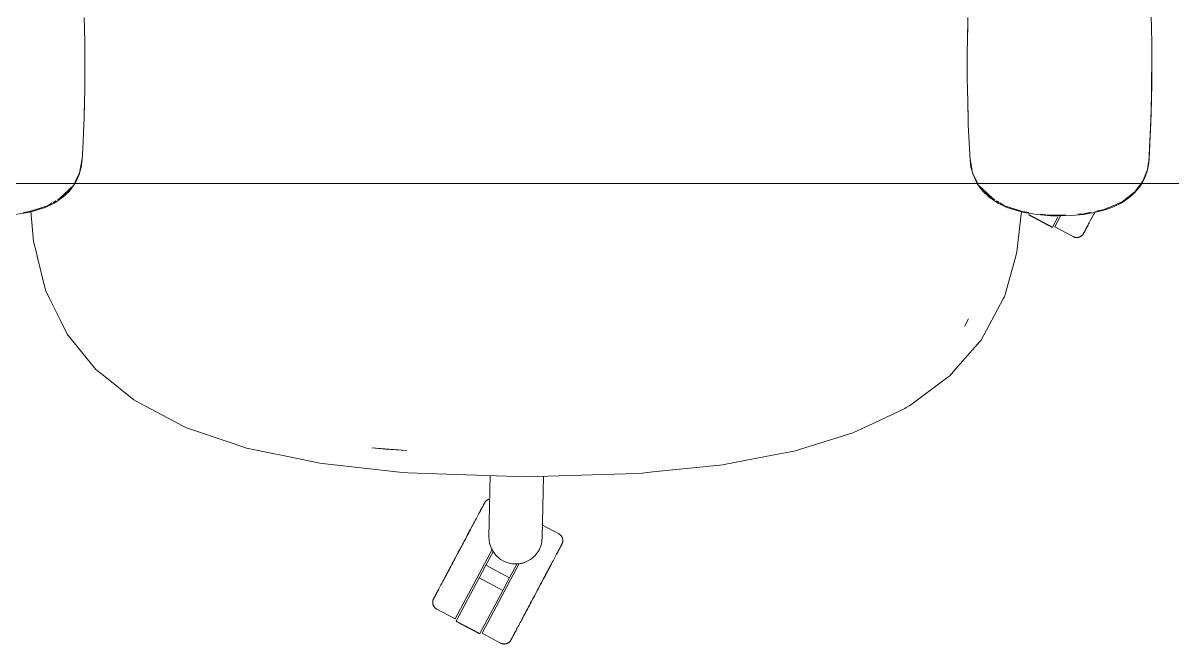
# Model space of a CAD drawing. Header units: millimetres. Extents: x 155927 to 317870, y -36033 to 97293.
# Drawn here: x 220733 to 221336, y 18836 to 19162 of the extents above; entities that cross this region are included whole.
import ezdxf

# ---------------------------------------------------------------- set-up
doc = ezdxf.new("R2010")
doc.units = ezdxf.units.MM
doc.header["$MEASUREMENT"] = 0
doc.layers.add('G-IMPT', color=8, linetype='CONTINUOUS', lineweight=9)
doc.layers.add('I-FURN', color=8, linetype='CONTINUOUS', lineweight=9)

msp = doc.modelspace()

# ---------------------------------------------------------------- linework, layer by layer
at = {"layer": 'G-IMPT'}
for p, q in [((221324.67, 19171.21), (221325.06, 19159.45)), ((220765.2, 19152.4), (220764.91, 19164.7)), ((220764.99, 19160.83), (220765.07, 19159.17)), ((220765.07, 19159.17), (220765.07, 19157.1)), ((221228.46, 19152.4), (221228.75, 19164.7)), ((221228.67, 19160.83), (221228.6, 19159.17)), ((221228.6, 19159.17), (221228.6, 19157.1)), ((221325.23, 19151.04), (221325.06, 19159.45)), ((220765.2, 19152.4), (220765.28, 19146.93)), ((220765.28, 19132.21), (220765.28, 19146.93)), ((221228.38, 19132.21), (221228.39, 19146.93)), ((221228.46, 19152.4), (221228.39, 19146.93)), ((221325.23, 19151.04), (221325.11, 19121.02)), ((221325.23, 19151.04), (221325.27, 19130.85)), ((221325.23, 19151.04), (221325.32, 19140.24)), ((221325.11, 19121.02), (221325.32, 19140.24)), ((220765.23, 19127.7), (220765.28, 19132.21)), ((221228.43, 19127.7), (221228.38, 19132.21)), ((221325.27, 19130.85), (221324.77, 19109.45)), ((221325.27, 19130.85), (221324.81, 19110.66)), ((221325.27, 19130.85), (221325.11, 19121.02)), ((221325.25, 19128.81), (221325.18, 19126.9)), ((221325.23, 19131.34), (221325.25, 19128.81)), ((220765.23, 19127.7), (220764.85, 19112.03)), ((221228.43, 19127.7), (221228.81, 19112.03)), ((220764.91, 19115.43), (220765.05, 19118.76)), ((220765.06, 19120.98), (220765.05, 19118.76)), ((221228.61, 19120.98), (221228.61, 19118.76)), ((221228.75, 19115.43), (221228.61, 19118.76)), ((221325.11, 19121.02), (221324.77, 19109.45)), ((220764.85, 19112.03), (220764.73, 19108.49)), ((221228.81, 19112.03), (221228.93, 19108.49)), ((221324.81, 19110.66), (221323.72, 19088.88)), ((221324.81, 19110.66), (221323.83, 19090.49)), ((221324.77, 19109.45), (221324.81, 19110.66)), ((220764.11, 19095.93), (220764.73, 19108.49)), ((221229.55, 19095.93), (221228.93, 19108.49)), ((221324.77, 19109.45), (221323.72, 19088.88)), ((220764.11, 19095.93), (220763.83, 19090.26)), ((221229.55, 19095.93), (221229.83, 19090.26)), ((221323.92, 19092.72), (221323.83, 19090.49)), ((220762.46, 19083.14), (220763.83, 19090.49)), ((220763.83, 19090.26), (220763.33, 19086.25)), ((221231.2, 19083.14), (221229.83, 19090.49)), ((221229.83, 19090.26), (221230.33, 19086.25)), ((221323.01, 19085.02), (221323.59, 19088.86)), ((221323.02, 19084.84), (221323.47, 19087.23)), ((221323.72, 19088.88), (221323.47, 19087.23)), ((221323.72, 19088.88), (221323.83, 19090.49)), ((220760.28, 19077.97), (220762.26, 19082.3)), ((220760.36, 19078.88), (220762.46, 19083.14)), ((220763.33, 19086.25), (220762.26, 19082.3)), ((221230.33, 19086.25), (221231.4, 19082.3)), ((221233.31, 19078.88), (221231.2, 19083.14)), ((221233.39, 19077.97), (221231.4, 19082.3)), ((221323.01, 19085.02), (221320.59, 19078.82)), ((221321.26, 19079.85), (221322.66, 19083.49)), ((221323.02, 19084.84), (221322.66, 19083.49)), ((220751.86, 19069.74), (220759.25, 19076.64)), ((220753.95, 19070.94), (220759.25, 19076.64)), ((220756.94, 19073.43), (220758.07, 19074.75)), ((220759.25, 19076.64), (220757.02, 19074.23)), ((220760.03, 19077.61), (220758.07, 19074.75)), ((220760.36, 19078.88), (220759.73, 19077.61)), ((221233.31, 19078.88), (221233.93, 19077.61)), ((221233.63, 19077.61), (221235.59, 19074.75)), ((221234.41, 19076.64), (221236.64, 19074.23)), ((221241.8, 19069.74), (221234.41, 19076.64)), ((221239.71, 19070.94), (221234.41, 19076.64)), ((221236.72, 19073.43), (221235.59, 19074.75)), ((221319.31, 19076.42), (221316.23, 19072.68)), ((221319.7, 19077.61), (221316.43, 19073.2)), ((221319.99, 19077.61), (221319.31, 19076.42)), ((221320.59, 19078.82), (221319.7, 19077.61)), ((221321.26, 19079.85), (221319.99, 19077.61)), ((220748.57, 19067.72), (220750.01, 19068.58)), ((220753.89, 19070.57), (220750.44, 19068.12)), ((220750.8, 19069.05), (220753.95, 19070.94)), ((220751.86, 19069.74), (220753.33, 19071.02)), ((220753.49, 19071.16), (220757.02, 19074.23)), ((220756.94, 19073.43), (220753.89, 19070.57)), ((221240.18, 19071.16), (221236.64, 19074.23)), ((221236.72, 19073.43), (221239.77, 19070.57)), ((221242.87, 19069.05), (221239.71, 19070.94)), ((221239.77, 19070.57), (221243.23, 19068.12)), ((221241.8, 19069.74), (221240.33, 19071.02)), ((221245.1, 19067.72), (221243.66, 19068.58)), ((221309.14, 19067.36), (221313.19, 19070.01)), ((221316.43, 19073.2), (221309.64, 19067.98)), ((221313.19, 19070.01), (221316.23, 19072.68)), ((220735.41, 19062.39), (220728.65, 19061.28)), ((220732.96, 19062.48), (220736.25, 19062.94)), ((220739.34, 19063.37), (220735.41, 19062.39)), ((220736.25, 19062.94), (220745.65, 19065.97)), ((220736.88, 19063.08), (220738.32, 19047.2)), ((220739.34, 19063.37), (220744.43, 19065.11)), ((220744.43, 19065.11), (220749.07, 19067.32)), ((220745.65, 19065.97), (220748.1, 19067.44)), ((220749.07, 19067.32), (220750.44, 19068.12)), ((221244.6, 19067.32), (221243.23, 19068.12)), ((221249.24, 19065.11), (221244.6, 19067.32)), ((221248.02, 19065.97), (221245.56, 19067.44)), ((221257.41, 19062.94), (221248.02, 19065.97)), ((221254.32, 19063.37), (221249.24, 19065.11)), ((221254.32, 19063.37), (221258.25, 19062.39)), ((221256.9, 19063.06), (221254.49, 19041.78)), ((221260.7, 19062.48), (221257.41, 19062.94)), ((221258.25, 19062.39), (221265.01, 19061.28)), ((221289.32, 19061.36), (221295.25, 19062.36)), ((221293.41, 19062.54), (221289.66, 19061.77)), ((221300.73, 19063.79), (221295.25, 19062.36)), ((221299.62, 19063.81), (221296.16, 19063.1)), ((221299.62, 19063.81), (221305.24, 19066.14)), ((221300.73, 19063.79), (221305.07, 19065.37)), ((221309.14, 19067.36), (221305.07, 19065.37)), ((221309.64, 19067.98), (221305.24, 19066.14)), ((221272.33, 19060.7), (221265.01, 19061.28)), ((221269.67, 19061.22), (221266.89, 19061.61)), ((221269.67, 19061.22), (221276.83, 19060.99)), ((221272.33, 19060.7), (221276.83, 19060.61)), ((221279.94, 19061.18), (221276.83, 19060.99)), ((221276.83, 19060.61), (221283.17, 19060.79)), ((221289.32, 19061.36), (221283.17, 19060.79)), ((221289.66, 19061.77), (221286.45, 19061.58)), ((220738.32, 19047.2), (220739.62, 19041.91)), ((220740.2, 19039.54), (220739.62, 19041.91)), ((220744.6, 19021.59), (220740.2, 19039.54)), ((221253.85, 19039.52), (221247.85, 19018.18)), ((221253.85, 19039.52), (221254.49, 19041.78)), ((220746.75, 19017.23), (220744.6, 19021.59)), ((220746.75, 19017.23), (220752.39, 19005.76)), ((221247.25, 19017.06), (221241.24, 19005.83)), ((221247.85, 19018.18), (221247.25, 19017.06)), ((220755.92, 18998.6), (220752.39, 19005.76)), ((221227.04, 19002.69), (221229, 19006.58)), ((221227.04, 19002.69), (221228.22, 19004.99)), ((221228.22, 19004.99), (221229, 19006.58)), ((221241.24, 19005.83), (221235.66, 18995.39)), ((220758.9, 18994.94), (220755.92, 18998.6)), ((220758.9, 18994.94), (220771.07, 18980)), ((221222.05, 18979.94), (221235.07, 18994.73)), ((221235.07, 18994.73), (221235.66, 18995.39)), ((220771.07, 18980), (220775.73, 18976.24)), ((221222.05, 18979.94), (221219.18, 18976.68)), ((220790.86, 18964.03), (220775.73, 18976.24)), ((221198.72, 18961.39), (221218.21, 18975.96)), ((221218.21, 18975.96), (221219.18, 18976.68)), ((220790.86, 18964.03), (220795.99, 18961.32)), ((220797.37, 18960.59), (220795.99, 18961.32)), ((220797.37, 18960.59), (220816.88, 18950.3)), ((221195.66, 18959.56), (221196.37, 18959.99)), ((221197.94, 18960.93), (221196.37, 18959.99)), ((221198.72, 18961.39), (221197.94, 18960.93)), ((221195.66, 18959.56), (221176.02, 18950.3)), ((220816.88, 18950.3), (220818.54, 18949.42)), ((220842.63, 18941.27), (220818.54, 18949.42)), ((221168.34, 18946.68), (221175.1, 18949.87)), ((221176.02, 18950.3), (221175.1, 18949.87)), ((221168.34, 18946.68), (221151.06, 18941.35)), ((220842.63, 18941.27), (220850.06, 18938.76)), ((220863.88, 18935.89), (220850.06, 18938.76)), ((220867.56, 18935.12), (220863.88, 18935.89)), ((220915.93, 18938.8), (220922.87, 18938.19)), ((220934.21, 18937.56), (220915.93, 18938.8)), ((220934.21, 18937.56), (220922.87, 18938.19)), ((221126.19, 18935), (221129.85, 18935.7)), ((221137.46, 18937.16), (221129.85, 18935.7)), ((221151.06, 18941.35), (221137.46, 18937.16)), ((220867.56, 18935.12), (220888.51, 18930.77)), ((220888.51, 18930.77), (220892.92, 18930.29)), ((220930.37, 18926.16), (220892.92, 18930.29)), ((221100.35, 18930.04), (221063.36, 18926.22)), ((221100.35, 18930.04), (221100.81, 18930.13)), ((221126.19, 18935), (221100.81, 18930.13)), ((220930.37, 18926.16), (220934.74, 18925.68)), ((220944.68, 18925.35), (220934.74, 18925.68)), ((220944.68, 18925.35), (220996.87, 18923.65)), ((220996.87, 18923.65), (221049.03, 18925.26)), ((221049.03, 18925.26), (221056.29, 18925.49)), ((221063.36, 18926.22), (221056.29, 18925.49))]:
    msp.add_line(p, q, dxfattribs=at)
at = {"layer": 'I-FURN'}
for p, q in [((221796.83, 19077.61), (220196.83, 19077.61)), ((220196.83, 19077.61), (221796.83, 19077.61)), ((221295.13, 19062.13), (221295.58, 19062.96)), ((221260.61, 19061.11), (221272.97, 19054.54)), ((221260.7, 19061.28), (221260.75, 19061.38)), ((221273.07, 19054.71), (221260.7, 19061.28)), ((221275.88, 19060), (221273.07, 19054.71)), ((221277.29, 19060.52), (221274.3, 19054.89)), ((221291.77, 19055.8), (221292.08, 19056.38)), ((221292.08, 19056.38), (221292.41, 19057)), ((221292.41, 19057), (221292.75, 19057.65)), ((221292.75, 19057.65), (221293.11, 19058.33)), ((221293.11, 19058.33), (221293.49, 19059.03)), ((221293.49, 19059.03), (221293.88, 19059.77)), ((221293.88, 19059.77), (221294.28, 19060.53)), ((221294.28, 19060.53), (221294.7, 19061.32)), ((221294.7, 19061.32), (221295.13, 19062.13)), ((221274.3, 19054.89), (221283.98, 19049.74)), ((221288.54, 19050.28), (221288.41, 19050.17)), ((221288.66, 19050.39), (221288.54, 19050.28)), ((221288.77, 19050.5), (221288.66, 19050.39)), ((221288.88, 19050.62), (221288.77, 19050.5)), ((221288.99, 19050.74), (221288.88, 19050.62)), ((221289.09, 19050.87), (221288.99, 19050.74)), ((221289.18, 19051), (221289.09, 19050.87)), ((221289.27, 19051.13), (221289.18, 19051)), ((221289.35, 19051.27), (221289.27, 19051.13)), ((221289.43, 19051.41), (221289.35, 19051.27)), ((221289.43, 19051.41), (221289.44, 19051.43)), ((221289.44, 19051.41), (221289.43, 19051.41)), ((221289.44, 19051.43), (221289.48, 19051.49)), ((221289.46, 19051.46), (221289.44, 19051.41)), ((221289.5, 19051.54), (221289.46, 19051.46)), ((221289.48, 19051.49), (221289.53, 19051.59)), ((221289.57, 19051.66), (221289.5, 19051.54)), ((221289.53, 19051.59), (221289.6, 19051.73)), ((221289.65, 19051.82), (221289.57, 19051.66)), ((221289.6, 19051.73), (221289.7, 19051.91)), ((221289.76, 19052.02), (221289.65, 19051.82)), ((221289.7, 19051.91), (221289.82, 19052.13)), ((221289.89, 19052.26), (221289.76, 19052.02)), ((221289.82, 19052.13), (221289.95, 19052.39)), ((221290.04, 19052.54), (221289.89, 19052.26)), ((221289.95, 19052.39), (221290.11, 19052.69)), ((221290.2, 19052.86), (221290.04, 19052.54)), ((221290.11, 19052.69), (221290.29, 19053.02)), ((221290.39, 19053.22), (221290.2, 19052.86)), ((221290.29, 19053.02), (221290.49, 19053.39)), ((221290.6, 19053.61), (221290.39, 19053.22)), ((221290.49, 19053.39), (221290.71, 19053.8)), ((221290.83, 19054.04), (221290.6, 19053.61)), ((221290.71, 19053.8), (221290.94, 19054.25)), ((221291.08, 19054.51), (221290.83, 19054.04)), ((221290.94, 19054.25), (221291.2, 19054.73)), ((221291.35, 19055.01), (221291.08, 19054.51)), ((221291.2, 19054.73), (221291.47, 19055.25)), ((221291.63, 19055.54), (221291.35, 19055.01)), ((221291.47, 19055.25), (221291.77, 19055.8)), ((221291.93, 19056.11), (221291.63, 19055.54)), ((221284.02, 19049.72), (221283.98, 19049.74)), ((221284.17, 19049.65), (221284.02, 19049.72)), ((221284.31, 19049.59), (221284.17, 19049.65)), ((221284.46, 19049.53), (221284.31, 19049.59)), ((221284.61, 19049.47), (221284.46, 19049.53)), ((221284.77, 19049.43), (221284.61, 19049.47)), ((221284.92, 19049.38), (221284.77, 19049.43)), ((221285.08, 19049.35), (221284.92, 19049.38)), ((221285.24, 19049.32), (221285.08, 19049.35)), ((221285.4, 19049.3), (221285.24, 19049.32)), ((221285.56, 19049.28), (221285.4, 19049.3)), ((221285.72, 19049.27), (221285.56, 19049.28)), ((221285.88, 19049.27), (221285.72, 19049.27)), ((221286.04, 19049.27), (221285.88, 19049.27)), ((221286.2, 19049.28), (221286.04, 19049.27)), ((221286.36, 19049.3), (221286.2, 19049.28)), ((221286.52, 19049.32), (221286.36, 19049.3)), ((221286.68, 19049.35), (221286.52, 19049.32)), ((221286.84, 19049.39), (221286.68, 19049.35)), ((221287, 19049.43), (221286.84, 19049.39)), ((221287.15, 19049.48), (221287, 19049.43)), ((221287.3, 19049.53), (221287.15, 19049.48)), ((221287.45, 19049.59), (221287.3, 19049.53)), ((221287.6, 19049.66), (221287.45, 19049.59)), ((221287.74, 19049.73), (221287.6, 19049.66)), ((221287.88, 19049.81), (221287.74, 19049.73)), ((221288.02, 19049.89), (221287.88, 19049.81)), ((221288.16, 19049.98), (221288.02, 19049.89)), ((221288.29, 19050.07), (221288.16, 19049.98)), ((221288.41, 19050.17), (221288.29, 19050.07)), ((220977.35, 18892.08), (220977.91, 18924.27)), ((221005.89, 18923.93), (221005.33, 18891.59)), ((220976.28, 18911.35), (220976.41, 18911.44)), ((220976.41, 18911.44), (220976.55, 18911.52)), ((220976.55, 18911.52), (220976.69, 18911.6)), ((220976.69, 18911.6), (220976.84, 18911.67)), ((220976.84, 18911.67), (220976.98, 18911.74)), ((220976.98, 18911.74), (220977.13, 18911.8)), ((220977.13, 18911.8), (220977.29, 18911.85)), ((220977.29, 18911.85), (220977.44, 18911.9)), ((220977.44, 18911.9), (220977.6, 18911.94)), ((220977.6, 18911.94), (220977.75, 18911.98)), ((220972.67, 18905.53), (220972.36, 18904.95)), ((220972.5, 18905.22), (220972.81, 18905.79)), ((220972.96, 18906.08), (220972.67, 18905.53)), ((220972.81, 18905.79), (220973.09, 18906.32)), ((220973.24, 18906.6), (220972.96, 18906.08)), ((220973.09, 18906.32), (220973.36, 18906.82)), ((220973.49, 18907.08), (220973.24, 18906.6)), ((220973.36, 18906.82), (220973.6, 18907.29)), ((220973.73, 18907.53), (220973.49, 18907.08)), ((220973.6, 18907.29), (220973.83, 18907.72)), ((220973.95, 18907.94), (220973.73, 18907.53)), ((220973.83, 18907.72), (220974.04, 18908.11)), ((220974.15, 18908.31), (220973.95, 18907.94)), ((220974.04, 18908.11), (220974.23, 18908.47)), ((220974.32, 18908.64), (220974.15, 18908.31)), ((220974.23, 18908.47), (220974.4, 18908.79)), ((220974.48, 18908.94), (220974.32, 18908.64)), ((220974.4, 18908.79), (220974.55, 18909.07)), ((220974.62, 18909.2), (220974.48, 18908.94)), ((220974.55, 18909.07), (220974.68, 18909.31)), ((220974.74, 18909.42), (220974.62, 18909.2)), ((220974.68, 18909.31), (220974.78, 18909.51)), ((220974.83, 18909.6), (220974.74, 18909.42)), ((220974.78, 18909.51), (220974.87, 18909.67)), ((220974.91, 18909.74), (220974.83, 18909.6)), ((220974.87, 18909.67), (220974.93, 18909.79)), ((220974.96, 18909.84), (220974.91, 18909.74)), ((220974.93, 18909.79), (220974.98, 18909.87)), ((220974.99, 18909.9), (220974.96, 18909.84)), ((220974.98, 18909.87), (220975, 18909.91)), ((220975, 18909.92), (220974.99, 18909.9)), ((220975, 18909.92), (220975.08, 18910.06)), ((220975, 18909.91), (220975, 18909.92)), ((220975.08, 18910.06), (220975.17, 18910.2)), ((220975.17, 18910.2), (220975.25, 18910.33)), ((220975.25, 18910.33), (220975.35, 18910.46)), ((220975.35, 18910.46), (220975.45, 18910.59)), ((220975.45, 18910.59), (220975.55, 18910.71)), ((220975.55, 18910.71), (220975.66, 18910.83)), ((220975.66, 18910.83), (220975.78, 18910.94)), ((220975.78, 18910.94), (220975.9, 18911.05)), ((220975.9, 18911.05), (220976.02, 18911.16)), ((220976.02, 18911.16), (220976.15, 18911.26)), ((220976.15, 18911.26), (220976.28, 18911.35)), ((220969.73, 18900.01), (220969.3, 18899.2)), ((220970.15, 18900.8), (220969.73, 18900.01)), ((220970.56, 18901.56), (220970.15, 18900.8)), ((220970.95, 18902.3), (220970.56, 18901.56)), ((220971.33, 18903), (220970.95, 18902.3)), ((220971.69, 18903.68), (220971.33, 18903)), ((220972.03, 18904.33), (220971.69, 18903.68)), ((220972.36, 18904.95), (220972.03, 18904.33)), ((220965.7, 18892.43), (220966.21, 18893.38)), ((220966.48, 18893.89), (220965.98, 18892.95)), ((220966.21, 18893.38), (220966.71, 18894.32)), ((220966.97, 18894.82), (220966.48, 18893.89)), ((220966.71, 18894.32), (220967.2, 18895.24)), ((220967.46, 18895.73), (220966.97, 18894.82)), ((220967.2, 18895.24), (220967.68, 18896.15)), ((220967.94, 18896.63), (220967.46, 18895.73)), ((220968.4, 18897.51), (220967.94, 18896.63)), ((220968.86, 18898.36), (220968.4, 18897.51)), ((220969.3, 18899.2), (220968.86, 18898.36)), ((221013.95, 18893.78), (221005.11, 18898.48)), ((221013.95, 18893.78), (221014.09, 18893.7)), ((221014.09, 18893.7), (221014.23, 18893.61)), ((221014.23, 18893.61), (221014.36, 18893.52)), ((221014.36, 18893.52), (221014.49, 18893.43)), ((221014.49, 18893.43), (221014.62, 18893.33)), ((221014.62, 18893.33), (221014.74, 18893.22)), ((220962.56, 18886.52), (220963.09, 18887.52)), ((220963.38, 18888.06), (220962.85, 18887.06)), ((220963.09, 18887.52), (220963.62, 18888.52)), ((220963.91, 18889.06), (220963.38, 18888.06)), ((220963.62, 18888.52), (220964.15, 18889.51)), ((220964.43, 18890.04), (220963.91, 18889.06)), ((220964.15, 18889.51), (220964.67, 18890.49)), ((220964.95, 18891.02), (220964.43, 18890.04)), ((220964.67, 18890.49), (220965.19, 18891.47)), ((220965.47, 18891.99), (220964.95, 18891.02)), ((220965.19, 18891.47), (220965.7, 18892.43)), ((220965.98, 18892.95), (220965.47, 18891.99)), ((220977.69, 18888.72), (220977.35, 18892.08)), ((220978.84, 18885.55), (220977.69, 18888.72)), ((221004.86, 18888.25), (221003.61, 18885.11)), ((221005.33, 18891.59), (221004.86, 18888.25)), ((221014.74, 18893.22), (221014.86, 18893.11)), ((221014.86, 18893.11), (221014.98, 18893)), ((221015.1, 18887.35), (221014.94, 18887.05)), ((221014.98, 18893), (221015.08, 18892.88)), ((221015.02, 18887.19), (221015.16, 18887.47)), ((221015.08, 18892.88), (221015.19, 18892.76)), ((221015.24, 18887.6), (221015.1, 18887.35)), ((221015.16, 18887.47), (221015.29, 18887.71)), ((221015.19, 18892.76), (221015.29, 18892.63)), ((221015.35, 18887.82), (221015.24, 18887.6)), ((221015.29, 18892.63), (221015.38, 18892.5)), ((221015.29, 18887.71), (221015.4, 18887.91)), ((221015.45, 18888), (221015.35, 18887.82)), ((221015.38, 18892.5), (221015.47, 18892.36)), ((221015.4, 18887.91), (221015.48, 18888.07)), ((221015.52, 18888.14), (221015.45, 18888)), ((221015.47, 18892.36), (221015.55, 18892.23)), ((221015.48, 18888.07), (221015.55, 18888.2)), ((221015.58, 18888.24), (221015.52, 18888.14)), ((221015.55, 18892.23), (221015.63, 18892.09)), ((221015.55, 18888.2), (221015.59, 18888.28)), ((221015.61, 18888.3), (221015.58, 18888.24)), ((221015.59, 18888.28), (221015.62, 18888.32)), ((221015.62, 18888.32), (221015.61, 18888.3)), ((221015.64, 18888.36), (221015.62, 18888.32)), ((221015.62, 18888.32), (221015.62, 18888.32)), ((221015.63, 18892.09), (221015.7, 18891.94)), ((221015.71, 18888.51), (221015.64, 18888.36)), ((221015.7, 18891.94), (221015.77, 18891.79)), ((221015.78, 18888.66), (221015.71, 18888.51)), ((221015.77, 18891.79), (221015.83, 18891.64)), ((221015.83, 18888.8), (221015.78, 18888.66)), ((221015.83, 18891.64), (221015.88, 18891.49)), ((221015.89, 18888.96), (221015.83, 18888.8)), ((221015.88, 18891.49), (221015.93, 18891.34)), ((221015.94, 18889.11), (221015.89, 18888.96)), ((221015.93, 18891.34), (221015.97, 18891.18)), ((221015.98, 18889.27), (221015.94, 18889.11)), ((221015.97, 18891.18), (221016.01, 18891.03)), ((221016.01, 18889.42), (221015.98, 18889.27)), ((221016.01, 18891.03), (221016.04, 18890.87)), ((221016.04, 18889.58), (221016.01, 18889.42)), ((221016.04, 18890.87), (221016.06, 18890.71)), ((221016.06, 18889.74), (221016.04, 18889.58)), ((221016.06, 18890.71), (221016.08, 18890.55)), ((221016.08, 18889.9), (221016.06, 18889.74)), ((221016.08, 18890.55), (221016.09, 18890.39)), ((221016.09, 18890.06), (221016.08, 18889.9)), ((221016.09, 18890.39), (221016.09, 18890.23)), ((221016.09, 18890.23), (221016.09, 18890.06)), ((220959.37, 18880.51), (220959.89, 18881.5)), ((220979.16, 18885.79), (220959.62, 18849.05)), ((220960.18, 18882.04), (220959.65, 18881.05)), ((220959.89, 18881.5), (220960.43, 18882.5)), ((220960.71, 18883.04), (220960.18, 18882.04)), ((220960.43, 18882.5), (220960.96, 18883.51)), ((220961.25, 18884.05), (220960.71, 18883.04)), ((220960.96, 18883.51), (220961.49, 18884.51)), ((220961.78, 18885.05), (220961.25, 18884.05)), ((220961.49, 18884.51), (220962.03, 18885.52)), ((220962.32, 18886.06), (220961.78, 18885.05)), ((220962.03, 18885.52), (220962.56, 18886.52)), ((220962.85, 18887.06), (220962.32, 18886.06)), ((220975.76, 18877.27), (220979.47, 18884.24)), ((220980.7, 18882.74), (220978.84, 18885.55)), ((220983.19, 18880.46), (220980.7, 18882.74)), ((221001.65, 18882.37), (220999.08, 18880.18)), ((221003.61, 18885.11), (221001.65, 18882.37)), ((221011.74, 18881.03), (221012.11, 18881.72)), ((221012.11, 18881.72), (221012.46, 18882.39)), ((221012.46, 18882.39), (221012.8, 18883.02)), ((221012.8, 18883.02), (221013.12, 18883.62)), ((221013.28, 18883.93), (221012.97, 18883.35)), ((221013.12, 18883.62), (221013.42, 18884.19)), ((221013.58, 18884.49), (221013.28, 18883.93)), ((221013.42, 18884.19), (221013.71, 18884.73)), ((221013.85, 18885), (221013.58, 18884.49)), ((221013.71, 18884.73), (221013.97, 18885.23)), ((221014.11, 18885.48), (221013.85, 18885)), ((221013.97, 18885.23), (221014.22, 18885.69)), ((221014.35, 18885.93), (221014.11, 18885.48)), ((221014.22, 18885.69), (221014.45, 18886.12)), ((221014.56, 18886.34), (221014.35, 18885.93)), ((221014.45, 18886.12), (221014.66, 18886.52)), ((221014.76, 18886.71), (221014.56, 18886.34)), ((221014.66, 18886.52), (221014.85, 18886.87)), ((221014.94, 18887.05), (221014.76, 18886.71)), ((221014.85, 18886.87), (221015.02, 18887.19)), ((220956.57, 18875.24), (220956.08, 18874.32)), ((220956.3, 18874.74), (220956.79, 18875.67)), ((220957.06, 18876.18), (220956.57, 18875.24)), ((220956.79, 18875.67), (220957.3, 18876.62)), ((220957.57, 18877.13), (220957.06, 18876.18)), ((220957.3, 18876.62), (220957.8, 18877.58)), ((220958.08, 18878.1), (220957.57, 18877.13)), ((220957.8, 18877.58), (220958.32, 18878.54)), ((220958.6, 18879.07), (220958.08, 18878.1)), ((220958.32, 18878.54), (220958.84, 18879.52)), ((220959.12, 18880.06), (220958.6, 18879.07)), ((220958.84, 18879.52), (220959.37, 18880.51)), ((220959.65, 18881.05), (220959.12, 18880.06)), ((220972.23, 18870.63), (220975.76, 18877.27)), ((220993.27, 18878.25), (220973.75, 18841.53)), ((220988.13, 18870.7), (220975.76, 18877.27)), ((220986.15, 18878.84), (220983.19, 18880.46)), ((220989.41, 18877.97), (220986.15, 18878.84)), ((220991.92, 18877.84), (220988.13, 18870.7)), ((220992.78, 18877.91), (220989.41, 18877.97)), ((220996.07, 18878.66), (220992.78, 18877.91)), ((220999.08, 18880.18), (220996.07, 18878.66)), ((221008.3, 18874.55), (221008.77, 18875.44)), ((221009.02, 18875.91), (221008.55, 18875.04)), ((221008.77, 18875.44), (221009.23, 18876.31)), ((221009.47, 18876.77), (221009.02, 18875.91)), ((221009.23, 18876.31), (221009.68, 18877.16)), ((221009.92, 18877.6), (221009.47, 18876.77)), ((221009.68, 18877.16), (221010.12, 18877.98)), ((221010.12, 18877.98), (221010.54, 18878.78)), ((221010.54, 18878.78), (221010.96, 18879.56)), ((221010.96, 18879.56), (221011.36, 18880.31)), ((221011.36, 18880.31), (221011.74, 18881.03)), ((220953.35, 18869.19), (220952.93, 18868.41)), ((220953.77, 18869.99), (220953.35, 18869.19)), ((220954.21, 18870.81), (220953.77, 18869.99)), ((220953.97, 18870.37), (220954.42, 18871.2)), ((220954.66, 18871.66), (220954.21, 18870.81)), ((220954.42, 18871.2), (220954.87, 18872.06)), ((220955.12, 18872.53), (220954.66, 18871.66)), ((220954.87, 18872.06), (220955.34, 18872.94)), ((220955.59, 18873.42), (220955.12, 18872.53)), ((220955.34, 18872.94), (220955.81, 18873.83)), ((220956.08, 18874.32), (220955.59, 18873.42)), ((220955.81, 18873.83), (220956.3, 18874.74)), ((220960.16, 18847.92), (220972.23, 18870.63)), ((220984.59, 18864.06), (220972.23, 18870.63)), ((220988.13, 18870.7), (220984.59, 18864.06)), ((221005.57, 18869.43), (221005.05, 18868.45)), ((221005.29, 18868.9), (221005.81, 18869.87)), ((221006.08, 18870.39), (221005.57, 18869.43)), ((221005.81, 18869.87), (221006.32, 18870.84)), ((221006.59, 18871.35), (221006.08, 18870.39)), ((221006.32, 18870.84), (221006.83, 18871.79)), ((221007.1, 18872.3), (221006.59, 18871.35)), ((221006.83, 18871.79), (221007.32, 18872.73)), ((221007.59, 18873.23), (221007.1, 18872.3)), ((221007.32, 18872.73), (221007.81, 18873.65)), ((221008.08, 18874.14), (221007.59, 18873.23)), ((221007.81, 18873.65), (221008.3, 18874.55)), ((221008.55, 18875.04), (221008.08, 18874.14)), ((220950.18, 18863.24), (220949.92, 18862.74)), ((220950.04, 18862.97), (220950.31, 18863.49)), ((220950.47, 18863.78), (220950.18, 18863.24)), ((220950.31, 18863.49), (220950.61, 18864.04)), ((220950.77, 18864.35), (220950.47, 18863.78)), ((220950.61, 18864.04), (220950.92, 18864.62)), ((220951.09, 18864.95), (220950.77, 18864.35)), ((220951.43, 18865.58), (220951.09, 18864.95)), ((220951.78, 18866.25), (220951.43, 18865.58)), ((220952.15, 18866.94), (220951.78, 18866.25)), ((220952.53, 18867.66), (220952.15, 18866.94)), ((220952.93, 18868.41), (220952.53, 18867.66)), ((220984.59, 18864.06), (220972.52, 18841.35)), ((221002.4, 18863.46), (221001.86, 18862.45)), ((221002.11, 18862.92), (221002.64, 18863.92)), ((221002.93, 18864.46), (221002.4, 18863.46)), ((221002.64, 18863.92), (221003.18, 18864.93)), ((221003.46, 18865.47), (221002.93, 18864.46)), ((221003.18, 18864.93), (221003.71, 18865.93)), ((221004, 18866.47), (221003.46, 18865.47)), ((221003.71, 18865.93), (221004.24, 18866.92)), ((221004.52, 18867.46), (221004, 18866.47)), ((221004.24, 18866.92), (221004.77, 18867.92)), ((221005.05, 18868.45), (221004.52, 18867.46)), ((221004.77, 18867.92), (221005.29, 18868.9)), ((220947.8, 18857.91), (220947.81, 18858.07)), ((220947.8, 18857.75), (220947.8, 18857.91)), ((220947.8, 18857.58), (220947.8, 18857.75)), ((220947.81, 18857.42), (220947.8, 18857.58)), ((220947.81, 18858.07), (220947.83, 18858.23)), ((220947.83, 18857.26), (220947.81, 18857.42)), ((220947.83, 18858.23), (220947.85, 18858.39)), ((220947.85, 18857.1), (220947.83, 18857.26)), ((220947.85, 18858.39), (220947.88, 18858.55)), ((220947.88, 18856.94), (220947.85, 18857.1)), ((220947.88, 18858.55), (220947.91, 18858.7)), ((220947.91, 18858.7), (220947.95, 18858.86)), ((220947.95, 18858.86), (220948, 18859.01)), ((220948, 18859.01), (220948.06, 18859.17)), ((220948.06, 18859.17), (220948.11, 18859.32)), ((220948.11, 18859.32), (220948.18, 18859.46)), ((220948.18, 18859.46), (220948.25, 18859.61)), ((220948.25, 18859.61), (220948.27, 18859.65)), ((220948.3, 18859.69), (220948.27, 18859.65)), ((220948.27, 18859.65), (220948.28, 18859.67)), ((220948.27, 18859.65), (220948.27, 18859.65)), ((220948.28, 18859.67), (220948.31, 18859.73)), ((220948.34, 18859.78), (220948.3, 18859.69)), ((220948.31, 18859.73), (220948.37, 18859.83)), ((220948.41, 18859.9), (220948.34, 18859.78)), ((220948.37, 18859.83), (220948.44, 18859.97)), ((220948.49, 18860.06), (220948.41, 18859.9)), ((220948.44, 18859.97), (220948.54, 18860.15)), ((220948.6, 18860.26), (220948.49, 18860.06)), ((220948.54, 18860.15), (220948.65, 18860.37)), ((220948.73, 18860.5), (220948.6, 18860.26)), ((220948.65, 18860.37), (220948.79, 18860.62)), ((220948.87, 18860.78), (220948.73, 18860.5)), ((220948.79, 18860.62), (220948.95, 18860.92)), ((220949.04, 18861.1), (220948.87, 18860.78)), ((220948.95, 18860.92), (220949.13, 18861.26)), ((220949.23, 18861.45), (220949.04, 18861.1)), ((220949.13, 18861.26), (220949.33, 18861.63)), ((220949.44, 18861.85), (220949.23, 18861.45)), ((220949.33, 18861.63), (220949.54, 18862.04)), ((220949.67, 18862.28), (220949.44, 18861.85)), ((220949.54, 18862.04), (220949.78, 18862.49)), ((220949.92, 18862.74), (220949.67, 18862.28)), ((220949.78, 18862.49), (220950.04, 18862.97)), ((220999.22, 18857.48), (220998.7, 18856.5)), ((220998.94, 18856.95), (220999.46, 18857.93)), ((220999.74, 18858.46), (220999.22, 18857.48)), ((220999.46, 18857.93), (220999.98, 18858.91)), ((221000.27, 18859.45), (220999.74, 18858.46)), ((220999.98, 18858.91), (221000.51, 18859.91)), ((221000.8, 18860.45), (221000.27, 18859.45)), ((221000.51, 18859.91), (221001.04, 18860.91)), ((221001.33, 18861.45), (221000.8, 18860.45)), ((221001.04, 18860.91), (221001.57, 18861.91)), ((221001.86, 18862.45), (221001.33, 18861.45)), ((221001.57, 18861.91), (221002.11, 18862.92)), ((220947.92, 18856.79), (220947.88, 18856.94)), ((220947.96, 18856.63), (220947.92, 18856.79)), ((220948.01, 18856.48), (220947.96, 18856.63)), ((220948.06, 18856.33), (220948.01, 18856.48)), ((220948.12, 18856.18), (220948.06, 18856.33)), ((220948.19, 18856.03), (220948.12, 18856.18)), ((220948.26, 18855.89), (220948.19, 18856.03)), ((220948.34, 18855.74), (220948.26, 18855.89)), ((220948.42, 18855.61), (220948.34, 18855.74)), ((220948.51, 18855.47), (220948.42, 18855.61)), ((220948.6, 18855.34), (220948.51, 18855.47)), ((220948.7, 18855.21), (220948.6, 18855.34)), ((220948.81, 18855.09), (220948.7, 18855.21)), ((220948.91, 18854.97), (220948.81, 18855.09)), ((220949.03, 18854.86), (220948.91, 18854.97)), ((220949.15, 18854.75), (220949.03, 18854.86)), ((220949.27, 18854.64), (220949.15, 18854.75)), ((220949.4, 18854.54), (220949.27, 18854.64)), ((220949.53, 18854.45), (220949.4, 18854.54)), ((220949.66, 18854.36), (220949.53, 18854.45)), ((220949.8, 18854.27), (220949.66, 18854.36)), ((220949.94, 18854.2), (220949.8, 18854.27)), ((220949.94, 18854.2), (220959.62, 18849.05)), ((220995.49, 18850.46), (220995.95, 18851.34)), ((220995.95, 18851.34), (220996.43, 18852.24)), ((220996.69, 18852.73), (220996.21, 18851.82)), ((220996.43, 18852.24), (220996.92, 18853.15)), ((220997.18, 18853.65), (220996.69, 18852.73)), ((220996.92, 18853.15), (220997.41, 18854.08)), ((220997.68, 18854.59), (220997.18, 18853.65)), ((220997.41, 18854.08), (220997.91, 18855.02)), ((220998.19, 18855.54), (220997.68, 18854.59)), ((220997.91, 18855.02), (220998.42, 18855.98)), ((220998.7, 18856.5), (220998.19, 18855.54)), ((220998.42, 18855.98), (220998.94, 18856.95)), ((220960.07, 18847.75), (220972.43, 18841.18)), ((220972.52, 18841.35), (220960.16, 18847.92)), ((220992.56, 18844.97), (220992.94, 18845.67)), ((220992.94, 18845.67), (220993.33, 18846.41)), ((220993.33, 18846.41), (220993.74, 18847.17)), ((220993.74, 18847.17), (220994.16, 18847.96)), ((220994.16, 18847.96), (220994.59, 18848.77)), ((220994.59, 18848.77), (220995.03, 18849.61)), ((220995.03, 18849.61), (220995.49, 18850.46)), ((220973.75, 18841.53), (220983.44, 18836.38)), ((220989.27, 18838.77), (220989.41, 18839.03)), ((220989.49, 18839.18), (220989.34, 18838.91)), ((220989.41, 18839.03), (220989.57, 18839.33)), ((220989.66, 18839.5), (220989.49, 18839.18)), ((220989.57, 18839.33), (220989.74, 18839.66)), ((220989.85, 18839.86), (220989.66, 18839.5)), ((220989.74, 18839.66), (220989.94, 18840.03)), ((220990.06, 18840.25), (220989.85, 18839.86)), ((220989.94, 18840.03), (220990.16, 18840.44)), ((220990.29, 18840.68), (220990.06, 18840.25)), ((220990.16, 18840.44), (220990.4, 18840.89)), ((220990.53, 18841.15), (220990.29, 18840.68)), ((220990.4, 18840.89), (220990.65, 18841.37)), ((220990.8, 18841.65), (220990.53, 18841.15)), ((220990.65, 18841.37), (220990.93, 18841.89)), ((220991.08, 18842.18), (220990.8, 18841.65)), ((220990.93, 18841.89), (220991.22, 18842.44)), ((220991.39, 18842.75), (220991.08, 18842.18)), ((220991.22, 18842.44), (220991.53, 18843.02)), ((220991.53, 18843.02), (220991.86, 18843.64)), ((220991.86, 18843.64), (220992.2, 18844.29)), ((220992.2, 18844.29), (220992.56, 18844.97)), ((220983.47, 18836.36), (220983.44, 18836.38)), ((220983.62, 18836.29), (220983.47, 18836.36)), ((220983.77, 18836.23), (220983.62, 18836.29)), ((220983.92, 18836.17), (220983.77, 18836.23)), ((220984.07, 18836.11), (220983.92, 18836.17)), ((220984.22, 18836.07), (220984.07, 18836.11)), ((220984.38, 18836.03), (220984.22, 18836.07)), ((220984.54, 18835.99), (220984.38, 18836.03)), ((220984.69, 18835.96), (220984.54, 18835.99)), ((220984.85, 18835.94), (220984.69, 18835.96)), ((220985.01, 18835.92), (220984.85, 18835.94)), ((220985.18, 18835.91), (220985.01, 18835.92)), ((220985.34, 18835.91), (220985.18, 18835.91)), ((220985.5, 18835.92), (220985.34, 18835.91)), ((220985.66, 18835.93), (220985.5, 18835.92)), ((220985.82, 18835.94), (220985.66, 18835.93)), ((220985.98, 18835.96), (220985.82, 18835.94)), ((220986.14, 18835.99), (220985.98, 18835.96)), ((220986.29, 18836.03), (220986.14, 18835.99)), ((220986.45, 18836.07), (220986.29, 18836.03)), ((220986.6, 18836.12), (220986.45, 18836.07)), ((220986.76, 18836.17), (220986.6, 18836.12)), ((220986.91, 18836.23), (220986.76, 18836.17)), ((220987.05, 18836.3), (220986.91, 18836.23)), ((220987.2, 18836.37), (220987.05, 18836.3)), ((220987.34, 18836.45), (220987.2, 18836.37)), ((220987.48, 18836.53), (220987.34, 18836.45)), ((220987.61, 18836.62), (220987.48, 18836.53)), ((220987.74, 18836.71), (220987.61, 18836.62)), ((220987.87, 18836.81), (220987.74, 18836.71)), ((220987.99, 18836.92), (220987.87, 18836.81)), ((220988.11, 18837.03), (220987.99, 18836.92)), ((220988.23, 18837.14), (220988.11, 18837.03)), ((220988.34, 18837.26), (220988.23, 18837.14)), ((220988.44, 18837.38), (220988.34, 18837.26)), ((220988.54, 18837.51), (220988.44, 18837.38)), ((220988.63, 18837.64), (220988.54, 18837.51)), ((220988.72, 18837.77), (220988.63, 18837.64)), ((220988.81, 18837.91), (220988.72, 18837.77)), ((220988.89, 18838.05), (220988.81, 18837.91)), ((220988.91, 18838.1), (220988.89, 18838.06)), ((220988.89, 18838.05), (220988.9, 18838.07)), ((220988.89, 18838.06), (220988.89, 18838.05)), ((220988.9, 18838.07), (220988.93, 18838.13)), ((220988.96, 18838.18), (220988.91, 18838.1)), ((220988.93, 18838.13), (220988.98, 18838.23)), ((220989.02, 18838.3), (220988.96, 18838.18)), ((220988.98, 18838.23), (220989.06, 18838.37)), ((220989.11, 18838.46), (220989.02, 18838.3)), ((220989.06, 18838.37), (220989.15, 18838.55)), ((220989.21, 18838.66), (220989.11, 18838.46)), ((220989.15, 18838.55), (220989.27, 18838.77)), ((220989.34, 18838.91), (220989.21, 18838.66))]:
    msp.add_line(p, q, dxfattribs=at)
msp.add_arc((220991.33, 18891.64), 13.81, 282.34734, 287.33603, dxfattribs=at)
msp.add_open_spline([(220994.98, 18878.32), (220994.56, 18878.2), (220994.12, 18878.13), (220993.69, 18878.08)], degree=3, dxfattribs=at)

doc.saveas('drawing.dxf')
